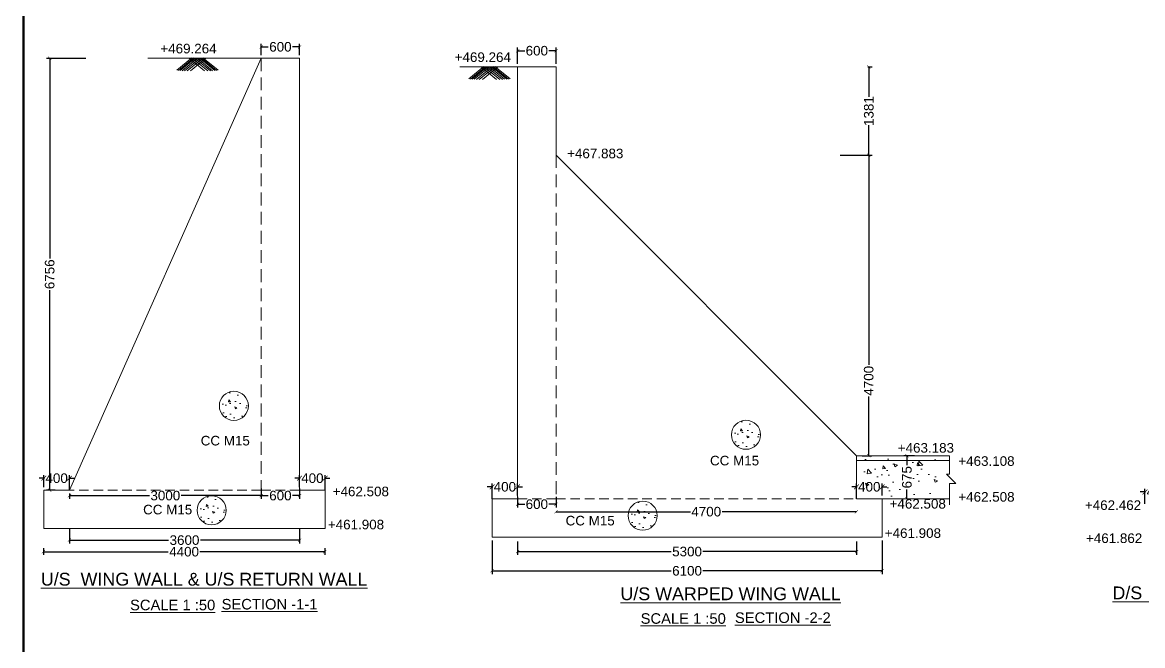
# Model space of a CAD drawing. Extents: x -793889 to 280349, y -1411811 to 21515.
# Drawn here: x -321679 to -286635, y -464354 to -444858 of the extents above; entities that cross this region are included whole.
import ezdxf

# ---------------------------------------------------------------- set-up
doc = ezdxf.new("R2010")
doc.units = 0
doc.header["$LTSCALE"] = 800
doc.header["$MEASUREMENT"] = 0
doc.linetypes.add('DASHED', pattern=[0.75, 0.5, -0.25])
doc.linetypes.add('HIDDEN', pattern=[0.375, 0.25, -0.125])
doc.layers.get('0').update_dxf_attribs({"linetype": 'CONTINUOUS'})
doc.layers.get('Defpoints').update_dxf_attribs({"linetype": 'CONTINUOUS'})
for name, color, linetype in [('HAT', 8, 'CONTINUOUS'), ('PLAN', 10, 'CONTINUOUS'), ('TEXT', 133, 'CONTINUOUS')]:
    doc.layers.add(name, color=color, linetype=linetype)
doc.styles.add('ROMANS', font='swiss.ttf')
doc.styles.get("Standard").update_dxf_attribs({"font": 'swiss.ttf'})
doc.styles.add('STYLES', font='swiss.ttf')
doc.dimstyles.new('STANDARD$0', dxfattribs={"dimscale": 88.888889, "dimtxt": 0.02, "dimasz": 0.02, "dimexe": 0.05, "dimexo": 0.1, "dimgap": 0.002, "dimtad": 2, "dimdec": 0, "dimzin": 1, "dimdsep": 46, "dimtxsty": 'Standard', "dimcen": 0.09, "dimadec": 0, "dimazin": 0, "dimtfac": 1, "dimtdec": 4, "dimtofl": 0, "dimtmove": 0, "dimatfit": 3, "dimfxl": 1, "dimtolj": 1, "dimtzin": 1, "dimarcsym": 0})

# ---------------------------------------------------------------- blocks, each defined once
blk = doc.blocks.new('_ArchTick')
at = {"color": 0, "linetype": 'ByBlock', "const_width": 0.15}
blk.add_lwpolyline([(-0.5, -0.5), (0.5, 0.5)], dxfattribs=at)
blk = doc.blocks.new('*D17')
at = {"layer": 'Defpoints', "color": 0, "ltscale": 0.25, "transparency": 16777216}
for p in [(-314208, -445623), (-314208, -445982), (-313008, -445982)]:
    blk.add_point(p, dxfattribs=at)
at = {"layer": 'HAT', "color": 8, "lineweight": -2, "ltscale": 0.25, "transparency": 16777216}
for p, q in [((-314208, -445882), (-314208, -445523)), ((-314208, -445623), (-313987, -445623)), ((-313008, -445623), (-313229, -445623)), ((-313008, -445882), (-313008, -445523))]:
    blk.add_line(p, q, dxfattribs=at)
at = {"layer": 'HAT', "color": 8, "lineweight": -2, "ltscale": 0.25, "transparency": 16777216, "xscale": 100, "yscale": 100, "zscale": 100, "rotation": 180}
blk.add_blockref('_ArchTick', (-314208, -445623), dxfattribs=at)
at = {"layer": 'HAT', "color": 8, "lineweight": -2, "ltscale": 0.25, "transparency": 16777216, "xscale": 100, "yscale": 100, "zscale": 100}
blk.add_blockref('_ArchTick', (-313008, -445623), dxfattribs=at)
at = {"layer": 'HAT', "color": 7, "lineweight": 13, "ltscale": 0.25, "transparency": 16777216, "insert": (-313608, -445623), "char_height": 300, "attachment_point": 5, "style": 'ROMANS'}
blk.add_mtext('\\A1;600', dxfattribs=at)
blk = doc.blocks.new('*D18')
at = {"layer": 'Defpoints', "color": 0, "ltscale": 0.25, "transparency": 16777216}
for p in [(-320208, -459494), (-320208, -459662), (-314208, -459494)]:
    blk.add_point(p, dxfattribs=at)
at = {"layer": 'HAT', "color": 8, "lineweight": -2, "ltscale": 0.25, "transparency": 16777216}
for p, q in [((-320208, -459594), (-320208, -459762)), ((-320208, -459662), (-317704, -459662)), ((-314208, -459662), (-316712, -459662)), ((-314208, -459594), (-314208, -459762))]:
    blk.add_line(p, q, dxfattribs=at)
at = {"layer": 'HAT', "color": 8, "lineweight": -2, "ltscale": 0.25, "transparency": 16777216, "xscale": 100, "yscale": 100, "zscale": 100, "rotation": 180}
blk.add_blockref('_ArchTick', (-320208, -459662), dxfattribs=at)
at = {"layer": 'HAT', "color": 8, "lineweight": -2, "ltscale": 0.25, "transparency": 16777216, "xscale": 100, "yscale": 100, "zscale": 100}
blk.add_blockref('_ArchTick', (-314208, -459662), dxfattribs=at)
at = {"layer": 'HAT', "color": 7, "lineweight": 13, "ltscale": 0.25, "transparency": 16777216, "insert": (-317208, -459662), "char_height": 300, "attachment_point": 5, "style": 'ROMANS'}
blk.add_mtext('\\A1;3000', dxfattribs=at)
blk = doc.blocks.new('*D19')
at = {"layer": 'Defpoints', "color": 0, "ltscale": 0.25, "transparency": 16777216}
for p in [(-320208, -460591), (-313008, -460591), (-320208, -461055)]:
    blk.add_point(p, dxfattribs=at)
at = {"layer": 'HAT', "color": 8, "lineweight": -2, "ltscale": 0.25, "transparency": 16777216}
for p, q in [((-320208, -460691), (-320208, -461155)), ((-313008, -460691), (-313008, -461155)), ((-320208, -461055), (-317104, -461055)), ((-313008, -461055), (-316112, -461055))]:
    blk.add_line(p, q, dxfattribs=at)
at = {"layer": 'HAT', "color": 8, "lineweight": -2, "ltscale": 0.25, "transparency": 16777216, "xscale": 100, "yscale": 100, "zscale": 100, "rotation": 180}
blk.add_blockref('_ArchTick', (-320208, -461055), dxfattribs=at)
at = {"layer": 'HAT', "color": 8, "lineweight": -2, "ltscale": 0.25, "transparency": 16777216, "xscale": 100, "yscale": 100, "zscale": 100}
blk.add_blockref('_ArchTick', (-313008, -461055), dxfattribs=at)
at = {"layer": 'HAT', "color": 7, "lineweight": 13, "ltscale": 0.25, "transparency": 16777216, "insert": (-316608, -461055), "char_height": 300, "attachment_point": 5, "style": 'ROMANS'}
blk.add_mtext('\\A1;3600', dxfattribs=at)
blk = doc.blocks.new('*D20')
at = {"layer": 'Defpoints', "color": 0, "ltscale": 0.25, "transparency": 16777216}
for p in [(-321021, -461210), (-321021, -461418), (-312221, -461210)]:
    blk.add_point(p, dxfattribs=at)
at = {"layer": 'HAT', "color": 8, "lineweight": -2, "ltscale": 0.25, "transparency": 16777216}
for p, q in [((-321021, -461310), (-321021, -461518)), ((-321021, -461418), (-317116, -461418)), ((-312221, -461418), (-316125, -461418)), ((-312221, -461310), (-312221, -461518))]:
    blk.add_line(p, q, dxfattribs=at)
at = {"layer": 'HAT', "color": 8, "lineweight": -2, "ltscale": 0.25, "transparency": 16777216, "xscale": 100, "yscale": 100, "zscale": 100, "rotation": 180}
blk.add_blockref('_ArchTick', (-321021, -461418), dxfattribs=at)
at = {"layer": 'HAT', "color": 8, "lineweight": -2, "ltscale": 0.25, "transparency": 16777216, "xscale": 100, "yscale": 100, "zscale": 100}
blk.add_blockref('_ArchTick', (-312221, -461418), dxfattribs=at)
at = {"layer": 'HAT', "color": 7, "lineweight": 13, "ltscale": 0.25, "transparency": 16777216, "insert": (-316621, -461418), "char_height": 300, "attachment_point": 5, "style": 'ROMANS'}
blk.add_mtext('\\A1;4400', dxfattribs=at)
blk = doc.blocks.new('*D21')
at = {"layer": 'Defpoints', "color": 0, "ltscale": 0.25, "transparency": 16777216}
for p in [(-314208, -459334), (-313008, -459334), (-313008, -459662)]:
    blk.add_point(p, dxfattribs=at)
at = {"layer": 'HAT', "color": 8, "lineweight": -2, "ltscale": 0.25, "transparency": 16777216}
for p, q in [((-314208, -459434), (-314208, -459762)), ((-314208, -459662), (-313987, -459662)), ((-313008, -459662), (-313229, -459662)), ((-313008, -459434), (-313008, -459762))]:
    blk.add_line(p, q, dxfattribs=at)
at = {"layer": 'HAT', "color": 8, "lineweight": -2, "ltscale": 0.25, "transparency": 16777216, "xscale": 100, "yscale": 100, "zscale": 100, "rotation": 180}
blk.add_blockref('_ArchTick', (-314208, -459662), dxfattribs=at)
at = {"layer": 'HAT', "color": 8, "lineweight": -2, "ltscale": 0.25, "transparency": 16777216, "xscale": 100, "yscale": 100, "zscale": 100}
blk.add_blockref('_ArchTick', (-313008, -459662), dxfattribs=at)
at = {"layer": 'HAT', "color": 7, "lineweight": 13, "ltscale": 0.25, "transparency": 16777216, "insert": (-313608, -459662), "char_height": 300, "attachment_point": 5, "style": 'ROMANS'}
blk.add_mtext('\\A1;600', dxfattribs=at)
blk = doc.blocks.new('*D8')
at = {"layer": 'Defpoints', "color": 0, "transparency": 16777216}
for p in [(-313008, -459118), (-313008, -459494), (-312208, -459594)]:
    blk.add_point(p, dxfattribs=at)
at = {"layer": 'HAT', "color": 8, "lineweight": -2, "transparency": 16777216}
for p, q in [((-313008, -459394), (-313008, -459018)), ((-312208, -459494), (-312208, -459018)), ((-313008, -459118), (-313158, -459118)), ((-313008, -459118), (-312989, -459118)), ((-312208, -459118), (-312227, -459118)), ((-312208, -459118), (-312058, -459118))]:
    blk.add_line(p, q, dxfattribs=at)
at = {"layer": 'HAT', "color": 8, "lineweight": -2, "transparency": 16777216, "xscale": 150, "yscale": 150, "zscale": 150}
blk.add_blockref('_ArchTick', (-313008, -459118), dxfattribs=at)
at = {"layer": 'HAT', "color": 8, "lineweight": -2, "transparency": 16777216, "xscale": 150, "yscale": 150, "zscale": 150, "rotation": 180}
blk.add_blockref('_ArchTick', (-312208, -459118), dxfattribs=at)
at = {"layer": 'HAT', "color": 7, "lineweight": 13, "transparency": 16777216, "insert": (-312608, -459118), "char_height": 300, "attachment_point": 5, "style": 'ROMANS'}
blk.add_mtext('\\A1;400', dxfattribs=at)
blk = doc.blocks.new('*D9')
at = {"layer": 'Defpoints', "color": 0, "transparency": 16777216}
for p in [(-321008, -459118), (-321008, -459494), (-320208, -459594)]:
    blk.add_point(p, dxfattribs=at)
at = {"layer": 'HAT', "color": 8, "lineweight": -2, "transparency": 16777216}
for p, q in [((-321008, -459394), (-321008, -459018)), ((-320208, -459494), (-320208, -459018)), ((-321008, -459118), (-321158, -459118)), ((-321008, -459118), (-320989, -459118)), ((-320208, -459118), (-320227, -459118)), ((-320208, -459118), (-320058, -459118))]:
    blk.add_line(p, q, dxfattribs=at)
at = {"layer": 'HAT', "color": 8, "lineweight": -2, "transparency": 16777216, "xscale": 150, "yscale": 150, "zscale": 150}
blk.add_blockref('_ArchTick', (-321008, -459118), dxfattribs=at)
at = {"layer": 'HAT', "color": 8, "lineweight": -2, "transparency": 16777216, "xscale": 150, "yscale": 150, "zscale": 150, "rotation": 180}
blk.add_blockref('_ArchTick', (-320208, -459118), dxfattribs=at)
at = {"layer": 'HAT', "color": 7, "lineweight": 13, "transparency": 16777216, "insert": (-320608, -459118), "char_height": 300, "attachment_point": 5, "style": 'ROMANS'}
blk.add_mtext('\\A1;400', dxfattribs=at)
blk = doc.blocks.new('*D10')
at = {"layer": 'Defpoints', "color": 0, "ltscale": 0.25, "transparency": 16777216}
for p in [(-304986, -445745), (-306186, -446250), (-304986, -446250)]:
    blk.add_point(p, dxfattribs=at)
at = {"layer": 'HAT', "color": 8, "lineweight": -2, "ltscale": 0.25, "transparency": 16777216}
for p, q in [((-306186, -446150), (-306186, -445645)), ((-306186, -445745), (-305965, -445745)), ((-304986, -445745), (-305206, -445745)), ((-304986, -446150), (-304986, -445645))]:
    blk.add_line(p, q, dxfattribs=at)
at = {"layer": 'HAT', "color": 8, "lineweight": -2, "ltscale": 0.25, "transparency": 16777216, "xscale": 100, "yscale": 100, "zscale": 100, "rotation": 180}
blk.add_blockref('_ArchTick', (-306186, -445745), dxfattribs=at)
at = {"layer": 'HAT', "color": 8, "lineweight": -2, "ltscale": 0.25, "transparency": 16777216, "xscale": 100, "yscale": 100, "zscale": 100}
blk.add_blockref('_ArchTick', (-304986, -445745), dxfattribs=at)
at = {"layer": 'HAT', "color": 7, "lineweight": 13, "ltscale": 0.25, "transparency": 16777216, "insert": (-305586, -445745), "char_height": 300, "attachment_point": 5, "style": 'ROMANS'}
blk.add_mtext('\\A1;600', dxfattribs=at)
blk = doc.blocks.new('*D11')
at = {"layer": 'Defpoints', "color": 0, "ltscale": 0.25, "transparency": 16777216}
for p in [(-306186, -459603), (-304986, -459603), (-306186, -459931)]:
    blk.add_point(p, dxfattribs=at)
at = {"layer": 'HAT', "color": 8, "lineweight": -2, "ltscale": 0.25, "transparency": 16777216}
for p, q in [((-306186, -459703), (-306186, -460031)), ((-304986, -459703), (-304986, -460031)), ((-306186, -459931), (-305965, -459931)), ((-304986, -459931), (-305206, -459931))]:
    blk.add_line(p, q, dxfattribs=at)
at = {"layer": 'HAT', "color": 8, "lineweight": -2, "ltscale": 0.25, "transparency": 16777216, "xscale": 100, "yscale": 100, "zscale": 100, "rotation": 180}
blk.add_blockref('_ArchTick', (-306186, -459931), dxfattribs=at)
at = {"layer": 'HAT', "color": 8, "lineweight": -2, "ltscale": 0.25, "transparency": 16777216, "xscale": 100, "yscale": 100, "zscale": 100}
blk.add_blockref('_ArchTick', (-304986, -459931), dxfattribs=at)
at = {"layer": 'HAT', "color": 7, "lineweight": 13, "ltscale": 0.25, "transparency": 16777216, "insert": (-305586, -459931), "char_height": 300, "attachment_point": 5, "style": 'ROMANS'}
blk.add_mtext('\\A1;600', dxfattribs=at)
blk = doc.blocks.new('*D12')
at = {"layer": 'Defpoints', "color": 0, "transparency": 16777216}
for p in [(-306186, -459387), (-306186, -459762), (-306986, -459862)]:
    blk.add_point(p, dxfattribs=at)
at = {"layer": 'HAT', "color": 8, "lineweight": -2, "transparency": 16777216}
for p, q in [((-306986, -459387), (-307136, -459387)), ((-306986, -459762), (-306986, -459287)), ((-306986, -459387), (-306967, -459387)), ((-306186, -459387), (-306205, -459387)), ((-306186, -459662), (-306186, -459287)), ((-306186, -459387), (-306036, -459387))]:
    blk.add_line(p, q, dxfattribs=at)
at = {"layer": 'HAT', "color": 8, "lineweight": -2, "transparency": 16777216, "xscale": 150, "yscale": 150, "zscale": 150}
blk.add_blockref('_ArchTick', (-306986, -459387), dxfattribs=at)
at = {"layer": 'HAT', "color": 8, "lineweight": -2, "transparency": 16777216, "xscale": 150, "yscale": 150, "zscale": 150, "rotation": 180}
blk.add_blockref('_ArchTick', (-306186, -459387), dxfattribs=at)
at = {"layer": 'HAT', "color": 7, "lineweight": 13, "transparency": 16777216, "insert": (-306586, -459387), "char_height": 300, "attachment_point": 5, "style": 'ROMANS'}
blk.add_mtext('\\A1;400', dxfattribs=at)
blk = doc.blocks.new('*D13')
at = {"layer": 'Defpoints', "color": 0, "transparency": 16777216}
for p in [(-294786, -459387), (-294786, -459762), (-295586, -459862)]:
    blk.add_point(p, dxfattribs=at)
at = {"layer": 'HAT', "color": 8, "lineweight": -2, "transparency": 16777216}
for p, q in [((-295586, -459387), (-295736, -459387)), ((-295586, -459762), (-295586, -459287)), ((-295586, -459387), (-295567, -459387)), ((-294786, -459387), (-294805, -459387)), ((-294786, -459662), (-294786, -459287)), ((-294786, -459387), (-294636, -459387))]:
    blk.add_line(p, q, dxfattribs=at)
at = {"layer": 'HAT', "color": 8, "lineweight": -2, "transparency": 16777216, "xscale": 150, "yscale": 150, "zscale": 150}
blk.add_blockref('_ArchTick', (-295586, -459387), dxfattribs=at)
at = {"layer": 'HAT', "color": 8, "lineweight": -2, "transparency": 16777216, "xscale": 150, "yscale": 150, "zscale": 150, "rotation": 180}
blk.add_blockref('_ArchTick', (-294786, -459387), dxfattribs=at)
at = {"layer": 'HAT', "color": 7, "lineweight": 13, "transparency": 16777216, "insert": (-295186, -459387), "char_height": 300, "attachment_point": 5, "style": 'ROMANS'}
blk.add_mtext('\\A1;400', dxfattribs=at)
blk = doc.blocks.new('*D14')
at = {"layer": 'Defpoints', "color": 0, "ltscale": 0.25, "transparency": 16777216}
for p in [(-295332, -446250), (-295227, -449012), (-295200, -449012)]:
    blk.add_point(p, dxfattribs=at)
at = {"layer": 'HAT', "color": 8, "lineweight": -2, "ltscale": 0.25, "transparency": 16777216}
for p, q in [((-295232, -446250), (-295100, -446250)), ((-295200, -446250), (-295200, -447185)), ((-295200, -449012), (-295200, -448077)), ((-295127, -449012), (-295100, -449012))]:
    blk.add_line(p, q, dxfattribs=at)
at = {"layer": 'HAT', "color": 8, "lineweight": -2, "ltscale": 0.25, "transparency": 16777216, "xscale": 100, "yscale": 100, "zscale": 100}
for p, rotation in [((-295200, -446250), 90), ((-295200, -449012), 270)]:
    blk.add_blockref('_ArchTick', p, dxfattribs=dict(at, rotation=rotation))
at = {"layer": 'HAT', "color": 7, "lineweight": 13, "ltscale": 0.25, "transparency": 16777216, "insert": (-295200, -447631), "char_height": 300, "attachment_point": 5, "rotation": 90, "style": 'ROMANS'}
blk.add_mtext('\\A1;1381', dxfattribs=at)
blk = doc.blocks.new('*D15')
at = {"layer": 'Defpoints', "color": 0, "ltscale": 0.25, "transparency": 16777216}
for p in [(-296194, -449012), (-295508, -458412), (-295203, -458412)]:
    blk.add_point(p, dxfattribs=at)
at = {"layer": 'HAT', "color": 8, "lineweight": -2, "ltscale": 0.25, "transparency": 16777216}
for p, q in [((-296094, -449012), (-295103, -449012)), ((-295203, -449012), (-295203, -455573)), ((-295203, -458412), (-295203, -456564)), ((-295408, -458412), (-295103, -458412))]:
    blk.add_line(p, q, dxfattribs=at)
at = {"layer": 'HAT', "color": 8, "lineweight": -2, "ltscale": 0.25, "transparency": 16777216, "xscale": 100, "yscale": 100, "zscale": 100}
for p, rotation in [((-295203, -449012), 90), ((-295203, -458412), 270)]:
    blk.add_blockref('_ArchTick', p, dxfattribs=dict(at, rotation=rotation))
at = {"layer": 'HAT', "color": 7, "lineweight": 13, "ltscale": 0.25, "transparency": 16777216, "insert": (-295203, -456069), "char_height": 300, "attachment_point": 5, "rotation": 90, "style": 'ROMANS'}
blk.add_mtext('\\A1;4700', dxfattribs=at)
blk = doc.blocks.new('*D16')
at = {"layer": 'Defpoints', "color": 0, "ltscale": 0.25, "transparency": 16777216}
for p in [(-319591, -445982), (-320825, -459494), (-320556, -459494)]:
    blk.add_point(p, dxfattribs=at)
at = {"layer": 'HAT', "color": 8, "lineweight": -2, "ltscale": 0.25, "transparency": 16777216}
for p, q in [((-319691, -445982), (-320925, -445982)), ((-320825, -445982), (-320825, -452243)), ((-320825, -459494), (-320825, -453232)), ((-320656, -459494), (-320925, -459494))]:
    blk.add_line(p, q, dxfattribs=at)
at = {"layer": 'HAT', "color": 8, "lineweight": -2, "ltscale": 0.25, "transparency": 16777216, "xscale": 100, "yscale": 100, "zscale": 100}
for p, rotation in [((-320825, -445982), 90), ((-320825, -459494), 270)]:
    blk.add_blockref('_ArchTick', p, dxfattribs=dict(at, rotation=rotation))
at = {"layer": 'HAT', "color": 7, "lineweight": 13, "ltscale": 0.25, "transparency": 16777216, "insert": (-320825, -452738), "char_height": 300, "attachment_point": 5, "rotation": 90, "style": 'ROMANS'}
blk.add_mtext('\\A1;6756', dxfattribs=at)
blk = doc.blocks.new('*D22')
at = {"layer": 'Defpoints', "color": 0, "ltscale": 0.25, "transparency": 16777216}
for p in [(-304986, -460165), (-304986, -460165), (-295586, -460165)]:
    blk.add_point(p, dxfattribs=at)
at = {"layer": 'HAT', "color": 8, "lineweight": -2, "ltscale": 0.25, "transparency": 16777216}
for p, q in [((-304986, -460165), (-300781, -460165)), ((-295586, -460165), (-299790, -460165))]:
    blk.add_line(p, q, dxfattribs=at)
at = {"layer": 'HAT', "color": 8, "lineweight": -2, "ltscale": 0.25, "transparency": 16777216, "xscale": 100, "yscale": 100, "zscale": 100, "rotation": 180}
blk.add_blockref('_ArchTick', (-304986, -460165), dxfattribs=at)
at = {"layer": 'HAT', "color": 8, "lineweight": -2, "ltscale": 0.25, "transparency": 16777216, "xscale": 100, "yscale": 100, "zscale": 100}
blk.add_blockref('_ArchTick', (-295586, -460165), dxfattribs=at)
at = {"layer": 'HAT', "color": 7, "lineweight": 13, "ltscale": 0.25, "transparency": 16777216, "insert": (-300286, -460165), "char_height": 300, "attachment_point": 5, "style": 'ROMANS'}
blk.add_mtext('\\A1;4700', dxfattribs=at)
blk = doc.blocks.new('*D23')
at = {"layer": 'Defpoints', "color": 0, "ltscale": 0.25, "transparency": 16777216}
for p in [(-306186, -461000), (-295586, -461000), (-306186, -461413)]:
    blk.add_point(p, dxfattribs=at)
at = {"layer": 'HAT', "color": 8, "lineweight": -2, "ltscale": 0.25, "transparency": 16777216}
for p, q in [((-306186, -461100), (-306186, -461513)), ((-295586, -461100), (-295586, -461513)), ((-306186, -461413), (-301381, -461413)), ((-295586, -461413), (-300391, -461413))]:
    blk.add_line(p, q, dxfattribs=at)
at = {"layer": 'HAT', "color": 8, "lineweight": -2, "ltscale": 0.25, "transparency": 16777216, "xscale": 100, "yscale": 100, "zscale": 100, "rotation": 180}
blk.add_blockref('_ArchTick', (-306186, -461413), dxfattribs=at)
at = {"layer": 'HAT', "color": 8, "lineweight": -2, "ltscale": 0.25, "transparency": 16777216, "xscale": 100, "yscale": 100, "zscale": 100}
blk.add_blockref('_ArchTick', (-295586, -461413), dxfattribs=at)
at = {"layer": 'HAT', "color": 7, "lineweight": 13, "ltscale": 0.25, "transparency": 16777216, "insert": (-300886, -461413), "char_height": 300, "attachment_point": 5, "style": 'ROMANS'}
blk.add_mtext('\\A1;5300', dxfattribs=at)
blk = doc.blocks.new('*D24')
at = {"layer": 'Defpoints', "color": 0, "ltscale": 0.25, "transparency": 16777216}
for p in [(-306986, -460962), (-294786, -460962), (-306986, -462015)]:
    blk.add_point(p, dxfattribs=at)
at = {"layer": 'HAT', "color": 8, "lineweight": -2, "ltscale": 0.25, "transparency": 16777216}
for p, q in [((-306986, -461062), (-306986, -462115)), ((-294786, -461062), (-294786, -462115)), ((-306986, -462015), (-301380, -462015)), ((-294786, -462015), (-300392, -462015))]:
    blk.add_line(p, q, dxfattribs=at)
at = {"layer": 'HAT', "color": 8, "lineweight": -2, "ltscale": 0.25, "transparency": 16777216, "xscale": 100, "yscale": 100, "zscale": 100, "rotation": 180}
blk.add_blockref('_ArchTick', (-306986, -462015), dxfattribs=at)
at = {"layer": 'HAT', "color": 8, "lineweight": -2, "ltscale": 0.25, "transparency": 16777216, "xscale": 100, "yscale": 100, "zscale": 100}
blk.add_blockref('_ArchTick', (-294786, -462015), dxfattribs=at)
at = {"layer": 'HAT', "color": 7, "lineweight": 13, "ltscale": 0.25, "transparency": 16777216, "insert": (-300886, -462015), "char_height": 300, "attachment_point": 5, "style": 'ROMANS'}
blk.add_mtext('\\A1;6100', dxfattribs=at)
blk = doc.blocks.new('*D159')
at = {"layer": 'Defpoints', "color": 0, "ltscale": 0.25, "transparency": 16777216}
for p in [(-293674, -458412), (-294074, -459762), (-294008, -459762)]:
    blk.add_point(p, dxfattribs=at)
at = {"layer": 'HAT', "color": 8, "lineweight": -2, "ltscale": 0.25, "transparency": 16777216}
for p, q in [((-293774, -458412), (-294108, -458412)), ((-294008, -458412), (-294008, -458709)), ((-294008, -459762), (-294008, -459466)), ((-293974, -459762), (-293908, -459762))]:
    blk.add_line(p, q, dxfattribs=at)
at = {"layer": 'HAT', "color": 8, "lineweight": -2, "ltscale": 0.25, "transparency": 16777216, "xscale": 100, "yscale": 100, "zscale": 100}
for p, rotation in [((-294008, -458412), 90), ((-294008, -459762), 270)]:
    blk.add_blockref('_ArchTick', p, dxfattribs=dict(at, rotation=rotation))
at = {"layer": 'HAT', "color": 7, "lineweight": 13, "ltscale": 0.25, "transparency": 16777216, "insert": (-294008, -459087), "char_height": 300, "attachment_point": 5, "rotation": 90, "style": 'ROMANS'}
blk.add_mtext('\\A1;675', dxfattribs=at)
blk = doc.blocks.new('*D177')
at = {"layer": 'Defpoints', "color": 0, "transparency": 16777216}
for p in [(-285761, -459546), (-286561, -460022), (-285761, -459922)]:
    blk.add_point(p, dxfattribs=at)
at = {"layer": 'HAT', "color": 8, "lineweight": -2, "transparency": 16777216}
for p, q in [((-286561, -459546), (-286711, -459546)), ((-286561, -459922), (-286561, -459446)), ((-286561, -459546), (-286542, -459546)), ((-285761, -459546), (-285780, -459546)), ((-285761, -459822), (-285761, -459446)), ((-285761, -459546), (-285611, -459546))]:
    blk.add_line(p, q, dxfattribs=at)
at = {"layer": 'HAT', "color": 8, "lineweight": -2, "transparency": 16777216, "xscale": 150, "yscale": 150, "zscale": 150}
blk.add_blockref('_ArchTick', (-286561, -459546), dxfattribs=at)
at = {"layer": 'HAT', "color": 8, "lineweight": -2, "transparency": 16777216, "xscale": 150, "yscale": 150, "zscale": 150, "rotation": 180}
blk.add_blockref('_ArchTick', (-285761, -459546), dxfattribs=at)
at = {"layer": 'HAT', "color": 7, "lineweight": 13, "transparency": 16777216, "insert": (-286161, -459546), "char_height": 300, "attachment_point": 5, "style": 'ROMANS'}
blk.add_mtext('\\A1;400', dxfattribs=at)

msp = doc.modelspace()

# ---------------------------------------------------------------- hatches: boundary and pattern name
at = {"lineweight": 13, "ltscale": 0.25}
h = msp.add_hatch(dxfattribs=at)
h.set_pattern_fill('AR-CONC', color=256, scale=150, style=0)
h.set_pattern_definition([(130, (-276889.7, 62261.4), (-1075.8903, -94.1282), [112.5, -1237.5]), (185, (-276889.7, 62261.4), (208.127, 1128.2882), [90, -990]), (79.5486, (-276979.3, 62253.6), (-867.764, 1034.1593), [95.6103, -1051.7132]), (133.8158, (-276889.7, 62561.4), (-1600.8616, -248.2785), [168.75, -1856.25]), (83.3644, (-277023.1, 62540.7), (-1401.994, 1461.177), [143.4154, -1577.5695]), (188.8158, (-276889.7, 62561.4), (-1401.993, 1461.178), [135, -1485]), (159, (-277039.7, 62486.4), (-895.3606, -603.9283), [112.5, -1237.5]), (214, (-277039.7, 62486.4), (-364.973, 1087.725), [90, -990]), (108.5486, (-277114.3, 62436.1), (-1260.334, 483.7957), [95.6103, -1051.7132]), (142.5, (-276889.7, 62261.44), (-18.23978, 499.34078), [0, -978, 0, -1005, 0, -993.75]), (172.5, (-276889.7, 62261.44), (-394.6043, 591.61757), [0, -573, 0, -955.5, 0, -378.75]), (212.5, (-276555.2, 62261.44), (-800.73365, -33.8323), [0, -375, 0, -1170, 0, -1552.5]), (222.5, (-276405.2, 62261.44), (-874.7793, 150.1575), [0, -487.5, 0, -777, 0, -1102.5])])
h.paths.add_polyline_path([(-295359.01727, -458494.09964), (-293095.8454, -458494.09964), (-293095.8454, -458918.19062), (-293184.33524, -458918.19062), (-292892.20539, -459216.21576), (-293095.8454, -459216.21576), (-293095.8454, -459694.09964), (-295359.01727, -459694.09964)])
at = {"layer": 'HAT', "lineweight": 13, "ltscale": 0.25}
h = msp.add_hatch(dxfattribs=at)
h.set_pattern_fill('AR-CONC', color=256, scale=100, style=0)
h.set_pattern_definition([(130, (-309904.55, 69172.9), (-717.2602, -62.75213), [75, -825]), (185, (-309904.55, 69172.9), (138.7513, 752.1921), [60, -660]), (79.5486, (-309964.3, 69167.7), (-578.5094, 689.4395), [63.7402, -701.1421]), (133.8158, (-309904.55, 69372.9), (-1067.241, -165.519), [112.5, -1237.5]), (83.3644, (-309993.5, 69359.1), (-934.6627, 974.1179), [95.6103, -1051.713]), (188.8158, (-309904.5, 69372.9), (-934.662, 974.1186), [90, -990]), (159, (-310004.55, 69322.9), (-596.90705, -402.6189), [75, -825]), (214, (-310004.55, 69322.9), (-243.3153, 725.15), [60, -660]), (108.5486, (-310054.3, 69289.4), (-840.2226, 322.5305), [63.7402, -701.1421]), (142.5, (-309904.55, 69172.92), (-12.15986, 332.89385), [0, -652, 0, -670, 0, -662.5]), (172.5, (-309904.55, 69172.92), (-263.06954, 394.4117), [0, -382, 0, -637, 0, -252.5]), (212.5, (-309681.55, 69172.92), (-533.82244, -22.55487), [0, -250, 0, -780, 0, -1035]), (222.5, (-309581.55, 69172.9), (-583.18617, 100.105), [0, -325, 0, -518, 0, -735])])
h.paths.add_polyline_path([(-315529.78111, -456853.06688, -1), (-314619.59767, -456853.06688, -1)])
h = msp.add_hatch(dxfattribs=at)
h.set_pattern_fill('AR-CONC', color=256, scale=100, style=0)
h.set_pattern_definition([(130, (-293884.6, 68267.56), (-717.2602, -62.75213), [75, -825]), (185, (-293884.6, 68267.56), (138.7513, 752.1921), [60, -660]), (79.5486, (-293944.4, 68262.3), (-578.5094, 689.4395), [63.7402, -701.1421]), (133.8158, (-293884.6, 68467.6), (-1067.241, -165.519), [112.5, -1237.5]), (83.3644, (-293973.6, 68453.8), (-934.6627, 974.1179), [95.6103, -1051.713]), (188.8158, (-293884.6, 68467.6), (-934.662, 974.1186), [90, -990]), (159, (-293984.6, 68417.56), (-596.90705, -402.6189), [75, -825]), (214, (-293984.6, 68417.56), (-243.3153, 725.15), [60, -660]), (108.5486, (-294034.36, 68384), (-840.2226, 322.5305), [63.7402, -701.1421]), (142.5, (-293884.62, 68267.56), (-12.15986, 332.89385), [0, -652, 0, -670, 0, -662.5]), (172.5, (-293884.6, 68267.56), (-263.06954, 394.4117), [0, -382, 0, -637, 0, -252.5]), (212.5, (-293661.62, 68267.56), (-533.82244, -22.55487), [0, -250, 0, -780, 0, -1035]), (222.5, (-293561.6, 68267.56), (-583.18617, 100.105), [0, -325, 0, -518, 0, -735])])
h.paths.add_polyline_path([(-299509.85302, -457758.42848, -1), (-298599.66958, -457758.42848, -1)])
h = msp.add_hatch(dxfattribs=at)
h.set_pattern_fill('AR-CONC', color=256, scale=100, style=0)
h.set_pattern_definition([(130, (-310600.2, 65905.9), (-717.2602, -62.75213), [75, -825]), (185, (-310600.2, 65905.9), (138.7513, 752.1921), [60, -660]), (79.5486, (-310660, 65900.66), (-578.5094, 689.4395), [63.7402, -701.1421]), (133.8158, (-310600.2, 66105.9), (-1067.241, -165.519), [112.5, -1237.5]), (83.3644, (-310689.2, 66092.1), (-934.6627, 974.1179), [95.6103, -1051.713]), (188.8158, (-310600.2, 66105.9), (-934.662, 974.1186), [90, -990]), (159, (-310700.2, 66055.9), (-596.90705, -402.6189), [75, -825]), (214, (-310700.2, 66055.9), (-243.3153, 725.15), [60, -660]), (108.5486, (-310750, 66022.34), (-840.2226, 322.5305), [63.7402, -701.1421]), (142.5, (-310600.23, 65905.9), (-12.15986, 332.89385), [0, -652, 0, -670, 0, -662.5]), (172.5, (-310600.23, 65905.9), (-263.06954, 394.4117), [0, -382, 0, -637, 0, -252.5]), (212.5, (-310377.23, 65905.9), (-533.82244, -22.55487), [0, -250, 0, -780, 0, -1035]), (222.5, (-310277.23, 65905.9), (-583.18617, 100.105), [0, -325, 0, -518, 0, -735])])
h.paths.add_polyline_path([(-316225.46487, -460120.09578, -1), (-315315.28143, -460120.09578, -1)])
h = msp.add_hatch(dxfattribs=at)
h.set_pattern_fill('AR-CONC', color=256, scale=100, style=0)
h.set_pattern_definition([(130, (-297115.9, 65738.26), (-717.2602, -62.75213), [75, -825]), (185, (-297115.9, 65738.3), (138.7513, 752.1921), [60, -660]), (79.5486, (-297175.65, 65733.03), (-578.5094, 689.4395), [63.7402, -701.1421]), (133.8158, (-297115.9, 65938.3), (-1067.241, -165.519), [112.5, -1237.5]), (83.3644, (-297204.8, 65924.5), (-934.6627, 974.1179), [95.6103, -1051.713]), (188.8158, (-297115.9, 65938.3), (-934.662, 974.1186), [90, -990]), (159, (-297215.9, 65888.26), (-596.90705, -402.6189), [75, -825]), (214, (-297215.9, 65888.3), (-243.3153, 725.15), [60, -660]), (108.5486, (-297265.6, 65854.7), (-840.2226, 322.5305), [63.7402, -701.1421]), (142.5, (-297115.88, 65738.26), (-12.15986, 332.89385), [0, -652, 0, -670, 0, -662.5]), (172.5, (-297115.9, 65738.26), (-263.06954, 394.4117), [0, -382, 0, -637, 0, -252.5]), (212.5, (-296892.88, 65738.26), (-533.82244, -22.55487), [0, -250, 0, -780, 0, -1035]), (222.5, (-296792.9, 65738.26), (-583.18617, 100.105), [0, -325, 0, -518, 0, -735])])
h.paths.add_polyline_path([(-302741.11811, -460287.7252, -1), (-301830.93467, -460287.7252, -1)])

# ---------------------------------------------------------------- linework, layer by layer
at = {"lineweight": 13, "ltscale": 0.25}
for p, q in [((-295585.783, -458412.30161), (-292681.06988, -458412.30161)), ((-295585.783, -458562.30161), (-292681.06988, -458562.30161)), ((-295585.783, -459762.30161), (-292681.06988, -459762.30161))]:
    msp.add_line(p, q, dxfattribs=at)
at = {"layer": 'HAT', "color": 1, "lineweight": 13, "ltscale": 0.25}
for p, q in [((-320207.94381, -459493.57523), (-314207.94381, -445981.57523)), ((-314207.94381, -445981.57523), (-317756.3515, -445981.57523)), ((-313007.94381, -445981.57523), (-314207.94381, -445981.57523)), ((-313007.94381, -459493.57523), (-313007.94381, -445981.57523)), ((-307996.87676, -446250.30161), (-306185.783, -446250.30161)), ((-306185.783, -459762.30161), (-306185.783, -446250.30161)), ((-306185.783, -446250.30161), (-304985.783, -446250.30161)), ((-304985.783, -449012.30161), (-304985.783, -446250.30161)), ((-295585.783, -458412.30161), (-304985.783, -449012.30161)), ((-295585.783, -458412.30161), (-295585.783, -459762.30161)), ((-320207.94381, -459493.57523), (-321007.94381, -459493.57523)), ((-321007.94381, -459493.57523), (-321007.94381, -460693.57523)), ((-313007.94381, -459493.57523), (-312207.94381, -459493.57523)), ((-312207.94381, -459493.57523), (-312207.94381, -460693.57523)), ((-306185.783, -459762.30161), (-306985.783, -459762.30161)), ((-306985.783, -459762.30161), (-306985.783, -460962.30161)), ((-295585.783, -459762.30161), (-294785.783, -459762.30161)), ((-294785.783, -459762.30161), (-294785.783, -460962.30161)), ((-312207.94381, -460693.57523), (-321007.94381, -460693.57523)), ((-306985.783, -460962.30161), (-294785.783, -460962.30161))]:
    msp.add_line(p, q, dxfattribs=at)
at = {"layer": 'HAT', "lineweight": 13, "ltscale": 0.25}
for p, q in [((-316848.56012, -446354.4255), (-316373.90758, -445967.14602)), ((-316798.80894, -446364.04481), (-316312.3669, -445967.14602)), ((-316745.84729, -446367.25158), (-316271.19474, -445979.9721)), ((-316676.83714, -446368.85472), (-316202.1846, -445981.57523)), ((-316606.22129, -446372.06099), (-316131.56874, -445984.78151)), ((-316522.76644, -446373.66413), (-316048.1139, -445986.38465)), ((-315981.10609, -446375.26726), (-316455.75863, -445987.98778)), ((-316423.26311, -446375.26726), (-315948.61057, -445987.98778)), ((-315881.60276, -446373.66413), (-316356.2553, -445986.38465)), ((-315798.14792, -446372.06099), (-316272.80046, -445984.78151)), ((-315727.53206, -446368.85472), (-316202.1846, -445981.57523)), ((-315658.52192, -446367.25158), (-316133.17446, -445979.9721)), ((-315605.56026, -446364.04481), (-316080.21281, -445976.76533)), ((-315555.80908, -446354.4255), (-316030.46162, -445967.14602)), ((-307713.8551, -446623.15188), (-307239.20256, -446235.8724)), ((-307664.10391, -446632.77119), (-307189.45137, -446245.49171)), ((-307611.14226, -446635.97795), (-307136.48972, -446248.69847)), ((-307542.13212, -446637.58109), (-307067.47958, -446250.30161)), ((-307471.51626, -446640.78736), (-306996.86372, -446253.50788)), ((-307388.06142, -446642.3905), (-306913.40888, -446255.11102)), ((-306846.40106, -446643.99364), (-307321.05361, -446256.71416)), ((-307288.55809, -446643.99364), (-306813.90554, -446256.71416)), ((-306746.89773, -446642.3905), (-307221.55028, -446255.11102)), ((-306663.44289, -446640.78736), (-307138.09543, -446253.50788)), ((-306592.82703, -446637.58109), (-307067.47958, -446250.30161)), ((-306523.81689, -446635.97795), (-306998.46943, -446248.69847)), ((-306470.85524, -446632.77119), (-306957.29728, -446235.8724)), ((-306421.10405, -446623.15188), (-306895.7566, -446235.8724))]:
    msp.add_line(p, q, dxfattribs=at)
at = {"layer": 'HAT', "color": 1, "linetype": 'DASHED', "lineweight": 13, "ltscale": 0.75}
for p, q in [((-314207.94381, -459493.57523), (-320825.27268, -459493.57523)), ((-314207.94381, -459493.57523), (-313007.94381, -459493.57523)), ((-304985.783, -459762.30161), (-306185.783, -459762.30161)), ((-304985.783, -459762.30161), (-294968.45413, -459762.30161))]:
    msp.add_line(p, q, dxfattribs=at)
at = {"layer": 'HAT', "lineweight": 13}
msp.add_lwpolyline([(-292681.06988, -458412.30161), (-292681.06988, -458986.39258), (-292769.55972, -458986.39258), (-292477.42987, -459284.41773), (-292681.06988, -459284.41773), (-292681.06988, -459948.91132)], dxfattribs=at)
at = {"layer": 'HAT', "lineweight": 13, "ltscale": 0.25}
for centre in [(-315063.25879, -456853.01777), (-299043.3307, -457758.37937), (-315758.94256, -460120.04667), (-302274.5958, -460287.67608)]:
    msp.add_circle(centre, 455.09172, dxfattribs=at)
at = {"layer": 'PLAN', "color": 8, "linetype": 'HIDDEN', "lineweight": 13, "ltscale": 2}
for p, q in [((-314207.94381, -445981.57523), (-314207.94381, -459493.57523)), ((-304985.783, -449012.30161), (-304985.783, -459762.30161))]:
    msp.add_line(p, q, dxfattribs=at)
at = {"layer": 'PLAN', "color": 4, "lineweight": 13, "const_width": 75}
msp.add_lwpolyline([(-321641.85117, -430695.68034), (-249496.60919, -430695.68034), (-249496.60919, -483811.92088), (-321641.85117, -483811.92088)], close=True, dxfattribs=at)

# ---------------------------------------------------------------- texts
at = {"layer": 'HAT', "color": 7, "lineweight": 13, "char_height": 300, "style": 'ROMANS'}
for s, insert, attachment_point in [('\\P+469.264', (-317363.23247, -445026.49665), 1), ('\\P+469.264', (-306396.41981, -445295.22302), 3), ('\\P+467.883', (-302878.10104, -448307.54558), 3), (' +463.183', (-294410.5606, -458017.39995), 1), (' +463.108', (-292515.75067, -458430.166), 1), (' +462.508', (-312088.12016, -459381.60837), 1), (' +462.508', (-294665.95936, -459767.05209), 1), (' +462.508', (-292515.75067, -459550.33475), 1), (' +462.462', (-286680.72118, -459809.69305), 3), ('+461.908', (-312123.08195, -460415.92029), 1), ('+461.908', (-294700.92114, -460684.64666), 1), ('+461.862', (-286645.7594, -460844.00496), 3)]:
    msp.add_mtext(s, dxfattribs=dict(at, insert=insert, attachment_point=attachment_point))
at = {"layer": 'PLAN', "lineweight": 13, "style": 'STYLES'}
for s, height, p in [('%%UU/S  WING WALL & U/S RETURN WALL', 400, (-321101.55582, -462476.14125)), ('%%UU/S WARPED WING WALL', 400, (-302970.48919, -462933.35571)), ('%%UD/S  WING WALL & U/S RETURN WALL', 400, (-287578.48715, -462904.22592)), ('%%USCALE 1 :50', 330, (-318311.17168, -463247.84319)), ('%%USECTION -1-1', 330, (-315447.18432, -463223.40615)), ('%%USCALE 1 :50', 330, (-302338.58364, -463670.93114)), ('%%USECTION -2-2', 330, (-299387.63, -463645.0253))]:
    msp.add_text(s, height=height, dxfattribs=at).set_placement(p)
at = {"layer": 'TEXT', "color": 7, "lineweight": 13, "style": 'ROMANS'}
for p in [(-316100.74639, -458092.57645), (-300167.81103, -458716.38416), (-317903.14698, -460248.86448), (-304685.89506, -460594.71124)]:
    msp.add_text('CC M15', height=300, dxfattribs=at).set_placement(p)

# ---------------------------------------------------------------- dimensions: what is measured, and where the dimension line sits
at = {"layer": 'HAT', "color": 1, "lineweight": 13, "ltscale": 0.25}
for base, p1, p2, angle, picture, middle in [((-314207.94381, -445623.47433), (-313007.94381, -445981.57523), (-314207.94381, -445981.57523), 180, '*D17', (-313607.94381, -445623.47433)), ((-320825.27268, -459493.57523), (-319590.81209, -445981.57523), (-320556.3515, -459493.57523), 90, '*D16', (-320825.27268, -452737.57523)), ((-295200.4146, -449012.30161), (-295332.39441, -446250.30161), (-295226.75632, -449012.30161), 90, '*D14', (-295200.4146, -447631.30161)), ((-294007.94942, -459762.30161), (-293674.25059, -458412.30161), (-294074.25059, -459762.30161), 90, '*D159', (-294007.94942, -459087.30161)), ((-313007.94381, -459661.86354), (-314207.94381, -459333.98189), (-313007.94381, -459333.98189), 180, '*D21', (-313607.94381, -459661.86354)), ((-320207.94381, -459661.86354), (-314207.94381, -459493.57523), (-320207.94381, -459493.57523), 180, '*D18', (-317207.94381, -459661.86354)), ((-304985.783, -460165.37919), (-295585.783, -460165.37919), (-304985.783, -460165.37919), 180, '*D22', (-300285.783, -460165.37919)), ((-320207.94381, -461054.95476), (-313007.94381, -460590.88917), (-320207.94381, -460590.88917), 180, '*D19', (-316607.94381, -461054.95476)), ((-306985.783, -462014.88023), (-294785.783, -460962.30161), (-306985.783, -460962.30161), 180, '*D24', (-300885.783, -462014.88023)), ((-306185.783, -461412.56248), (-295585.783, -460999.84007), (-306185.783, -460999.84007), 180, '*D23', (-300885.783, -461412.56248)), ((-321020.69712, -461418.11144), (-312220.69712, -461209.52792), (-321020.69712, -461209.52792), 180, '*D20', (-316620.69712, -461418.11144))]:
    dim = msp.add_linear_dim(base=base, p1=p1, p2=p2, angle=angle, dimstyle='STANDARD$0', override={"dimscale": 1, "dimtxt": 300, "dimasz": 100, "dimexe": 100, "dimexo": 100, "dimgap": 50, "dimtad": 0, "dimdec": 4, "dimlfac": 0.5, "dimzin": 8, "dimtxsty": 'ROMANS', "dimblk1": 'ArchTick', "dimblk2": 'ArchTick', "dimsah": 1, "dimcen": 2.5, "dimclrd": 8, "dimclre": 8, "dimclrt": 7, "dimtofl": 1, "dimtmove": 2, "dimtzin": 0}, dxfattribs=at)
    dim.commit()
    dim.dimension.update_dxf_attribs({"geometry": picture, "text_midpoint": middle})
for base, p1, p2, picture, middle in [((-304985.783, -445745.18755), (-306185.783, -446250.30161), (-304985.783, -446250.30161), '*D10', (-305585.783, -445745.18755)), ((-306185.783, -459930.58991), (-304985.783, -459602.70826), (-306185.783, -459602.70826), '*D11', (-305585.783, -459930.58991))]:
    dim = msp.add_linear_dim(base=base, p1=p1, p2=p2, dimstyle='STANDARD$0', override={"dimscale": 1, "dimtxt": 300, "dimasz": 100, "dimexe": 100, "dimexo": 100, "dimgap": 50, "dimtad": 0, "dimdec": 4, "dimlfac": 0.5, "dimzin": 8, "dimtxsty": 'ROMANS', "dimblk1": 'ArchTick', "dimblk2": 'ArchTick', "dimsah": 1, "dimcen": 2.5, "dimclrd": 8, "dimclre": 8, "dimclrt": 7, "dimtofl": 1, "dimtmove": 2, "dimtzin": 0}, dxfattribs=at)
    dim.commit()
    dim.dimension.update_dxf_attribs({"geometry": picture, "text_midpoint": middle})
dim = msp.add_linear_dim(base=(-295203.35166, -458412.30161), p1=(-296194.28067, -449012.30161), p2=(-295507.80069, -458412.30161), angle=90, dimstyle='STANDARD$0', override={"dimscale": 1, "dimtxt": 300, "dimasz": 100, "dimexe": 100, "dimexo": 100, "dimgap": 50, "dimtad": 0, "dimdec": 4, "dimlfac": 0.5, "dimzin": 8, "dimtxsty": 'ROMANS', "dimblk1": 'ArchTick', "dimblk2": 'ArchTick', "dimsah": 1, "dimcen": 2.5, "dimclrd": 8, "dimclre": 8, "dimclrt": 7, "dimtofl": 1, "dimtmove": 2, "dimtzin": 0}, dxfattribs=at)
dim.commit()
dim.dimension.update_dxf_attribs({"geometry": '*D15', "text_midpoint": (-295203.35166, -456068.82289), "dimtype": 160})
at = {"layer": 'HAT', "lineweight": 13}
for base, p1, p2, picture, middle in [((-321007.94381, -459117.90465), (-320207.94381, -459593.57523), (-321007.94381, -459493.57523), '*D9', (-320607.94381, -459117.90465)), ((-313007.94381, -459117.90465), (-312207.94381, -459593.57523), (-313007.94381, -459493.57523), '*D8', (-312607.94381, -459117.90465))]:
    dim = msp.add_linear_dim(base=base, p1=p1, p2=p2, angle=180, dimstyle='STANDARD$0', override={"dimscale": 1, "dimtxt": 300, "dimasz": 150, "dimexe": 100, "dimexo": 100, "dimgap": 50, "dimtad": 0, "dimdec": 4, "dimlfac": 0.5, "dimzin": 8, "dimtxsty": 'ROMANS', "dimblk1": 'ArchTick', "dimblk2": 'ArchTick', "dimsah": 1, "dimcen": 2.5, "dimclrd": 8, "dimclre": 8, "dimclrt": 7, "dimtofl": 1, "dimtmove": 2, "dimtzin": 0}, dxfattribs=at)
    dim.commit()
    dim.dimension.update_dxf_attribs({"geometry": picture, "text_midpoint": middle})
for base, p1, p2, picture, middle in [((-306185.783, -459386.63102), (-306985.783, -459862.30161), (-306185.783, -459762.30161), '*D12', (-306585.783, -459386.63102)), ((-294785.783, -459386.63102), (-295585.783, -459862.30161), (-294785.783, -459762.30161), '*D13', (-295185.783, -459386.63102)), ((-285760.89754, -459545.98932), (-286560.89754, -460021.65991), (-285760.89754, -459921.65991), '*D177', (-286160.89754, -459545.98932))]:
    dim = msp.add_linear_dim(base=base, p1=p1, p2=p2, dimstyle='STANDARD$0', override={"dimscale": 1, "dimtxt": 300, "dimasz": 150, "dimexe": 100, "dimexo": 100, "dimgap": 50, "dimtad": 0, "dimdec": 4, "dimlfac": 0.5, "dimzin": 8, "dimtxsty": 'ROMANS', "dimblk1": 'ArchTick', "dimblk2": 'ArchTick', "dimsah": 1, "dimcen": 2.5, "dimclrd": 8, "dimclre": 8, "dimclrt": 7, "dimtofl": 1, "dimtmove": 2, "dimtzin": 0}, dxfattribs=at)
    dim.commit()
    dim.dimension.update_dxf_attribs({"geometry": picture, "text_midpoint": middle})

doc.saveas('drawing.dxf')
